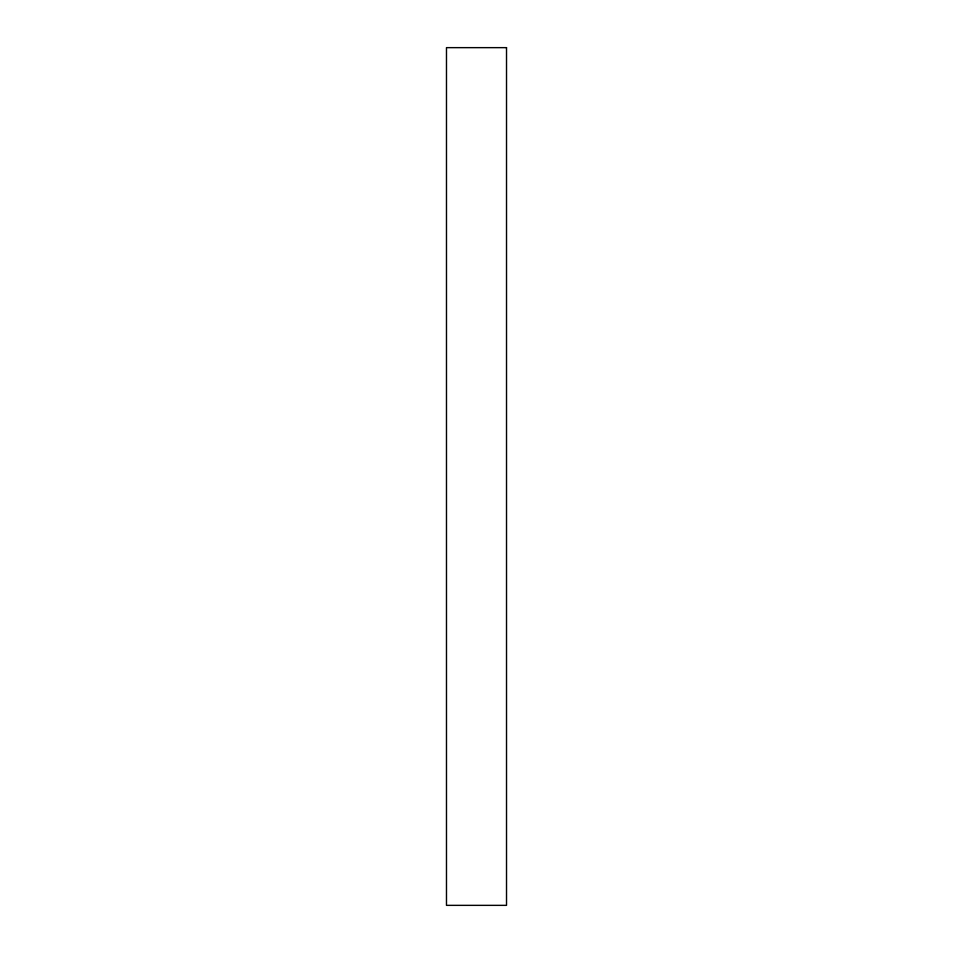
<?xml version="1.0" encoding="UTF-8"?>
<svg xmlns="http://www.w3.org/2000/svg" width="953" height="953" viewBox="0 0 953 953"><rect width="100%" height="100%" fill="white"/><g stroke="black" fill="none" stroke-linecap="round" stroke-linejoin="round"><path stroke-width="1.43" d="M506.519 47.65L446.481 47.65L446.481 905.35L506.519 905.35L506.519 47.65"/></g></svg>
